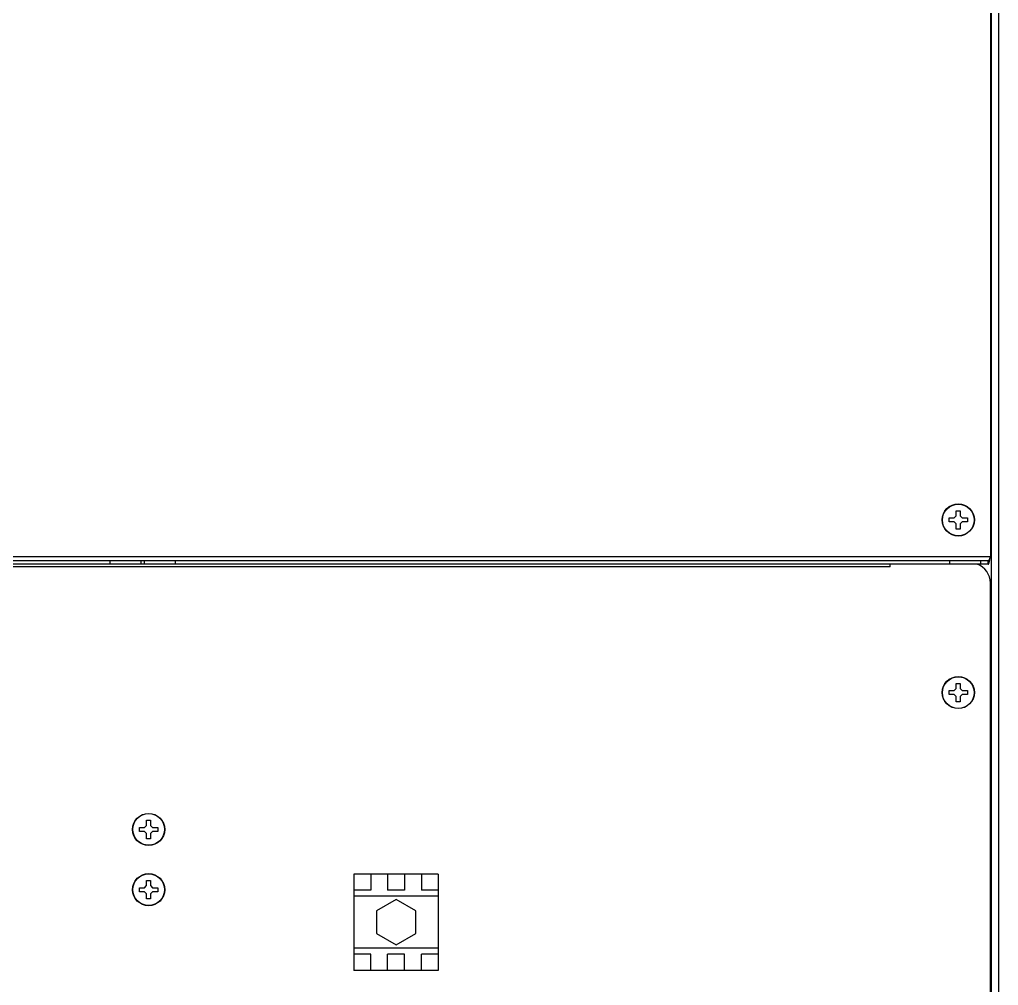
# Model space of a CAD drawing. Header units: millimetres. Extents: x -1538 to 3410, y -1646 to 2016.
# Drawn here: x 3128.2 to 3371.9, y -104.9 to 135.7 of the extents above; entities that cross this region are included whole.
import ezdxf

# ---------------------------------------------------------------- set-up
doc = ezdxf.new("R2010")
doc.units = ezdxf.units.MM
doc.header["$LTSCALE"] = 23.1
doc.layers.get('0').update_dxf_attribs({"linetype": 'CONTINUOUS'})

msp = doc.modelspace()

# ---------------------------------------------------------------- linework, layer by layer
at = {"linetype": 'Continuous'}
for p, q in [((3370.11, 574.36), (3370.11, -225.14)), ((3371.91, 565.09), (3371.91, -225.14)), ((3369.91, 240.06), (3369.91, 1.86)), ((3361.41, 13.36), (3362.41, 13.36)), ((3361.41, 12.06), (3361.41, 13.36)), ((3362.41, 13.36), (3362.41, 12.06)), ((3359.61, 11.56), (3360.91, 11.56)), ((3359.61, 10.56), (3359.61, 11.56)), ((3360.91, 10.56), (3359.61, 10.56)), ((3360.91, 11.56), (3361.41, 12.06)), ((3361.41, 10.06), (3360.91, 10.56)), ((3361.41, 8.76), (3361.41, 10.06)), ((3362.41, 12.06), (3362.91, 11.56)), ((3362.91, 10.56), (3362.41, 10.06)), ((3362.41, 10.06), (3362.41, 8.76)), ((3362.91, 11.56), (3364.21, 11.56)), ((3364.21, 10.56), (3362.91, 10.56)), ((3364.21, 11.56), (3364.21, 10.56)), ((3362.41, 8.76), (3361.41, 8.76)), ((3369.91, 1.86), (2513.91, 1.86)), ((3369.37, 0.86), (2514.44, 0.86)), ((3369.37, 0.06), (2514.44, 0.06)), ((3150.68, 0.86), (3150.68, 0.06)), ((3158.4, 0.86), (3158.4, 0.06)), ((3159.3, 0.06), (3159.3, 0.86)), ((3167.03, 0.06), (3167.03, 0.86)), ((3344.91, -0.64), (3344.91, 0.06)), ((3359.75, 0.86), (3359.75, 0.06)), ((3367.48, 0.86), (3367.48, 0.06)), ((3369.37, 0.06), (3369.37, 0.86)), ((3344.91, -0.64), (2757.54, -0.64)), ((3369.91, -194.14), (3369.91, -4.64)), ((3359.61, -31.44), (3360.91, -31.44)), ((3359.61, -32.44), (3359.61, -31.44)), ((3360.91, -31.44), (3361.41, -30.94)), ((3361.41, -29.64), (3362.41, -29.64)), ((3361.41, -30.94), (3361.41, -29.64)), ((3362.41, -29.64), (3362.41, -30.94)), ((3362.41, -30.94), (3362.91, -31.44)), ((3362.91, -31.44), (3364.21, -31.44)), ((3364.21, -31.44), (3364.21, -32.44)), ((3360.91, -32.44), (3359.61, -32.44)), ((3361.41, -32.94), (3360.91, -32.44)), ((3361.41, -34.24), (3361.41, -32.94)), ((3362.91, -32.44), (3362.41, -32.94)), ((3362.41, -32.94), (3362.41, -34.24)), ((3364.21, -32.44), (3362.91, -32.44)), ((3362.41, -34.24), (3361.41, -34.24)), ((3158.01, -65.54), (3159.31, -65.54)), ((3158.01, -66.54), (3158.01, -65.54)), ((3159.31, -65.54), (3159.81, -65.04)), ((3159.81, -63.74), (3160.81, -63.74)), ((3159.81, -65.04), (3159.81, -63.74)), ((3160.81, -63.74), (3160.81, -65.04)), ((3160.81, -65.04), (3161.31, -65.54)), ((3161.31, -65.54), (3162.61, -65.54)), ((3162.61, -65.54), (3162.61, -66.54)), ((3159.31, -66.54), (3158.01, -66.54)), ((3159.81, -67.04), (3159.31, -66.54)), ((3159.81, -68.34), (3159.81, -67.04)), ((3161.31, -66.54), (3160.81, -67.04)), ((3160.81, -67.04), (3160.81, -68.34)), ((3162.61, -66.54), (3161.31, -66.54)), ((3160.81, -68.34), (3159.81, -68.34)), ((3232.41, -77.14), (3211.41, -77.14)), ((3211.41, -77.14), (3211.41, -101.14)), ((3215.61, -77.14), (3215.61, -81.2)), ((3219.81, -77.14), (3219.81, -81.2)), ((3224.01, -77.14), (3224.01, -81.2)), ((3228.21, -77.14), (3228.21, -81.2)), ((3232.41, -77.14), (3232.41, -101.14)), ((3159.31, -80.54), (3159.81, -80.04)), ((3159.81, -78.74), (3160.81, -78.74)), ((3159.81, -80.04), (3159.81, -78.74)), ((3160.81, -78.74), (3160.81, -80.04)), ((3160.81, -80.04), (3161.31, -80.54)), ((3158.01, -80.54), (3159.31, -80.54)), ((3158.01, -81.54), (3158.01, -80.54)), ((3159.31, -81.54), (3158.01, -81.54)), ((3159.81, -82.04), (3159.31, -81.54)), ((3159.81, -83.34), (3159.81, -82.04)), ((3161.31, -81.54), (3160.81, -82.04)), ((3160.81, -82.04), (3160.81, -83.34)), ((3161.31, -80.54), (3162.61, -80.54)), ((3162.61, -81.54), (3161.31, -81.54)), ((3162.61, -80.54), (3162.61, -81.54)), ((3215.61, -81.2), (3211.41, -81.2)), ((3232.41, -82.64), (3211.41, -82.64)), ((3224.01, -81.2), (3219.81, -81.2)), ((3232.41, -81.2), (3228.21, -81.2)), ((3160.81, -83.34), (3159.81, -83.34)), ((3221.91, -83.49), (3217.01, -86.32)), ((3226.8, -86.32), (3221.91, -83.49)), ((3217.01, -86.32), (3217.01, -91.97)), ((3226.8, -91.97), (3226.8, -86.32)), ((3217.01, -91.97), (3221.91, -94.79)), ((3221.91, -94.79), (3226.8, -91.97)), ((3232.41, -95.64), (3211.41, -95.64)), ((3215.61, -97.09), (3211.41, -97.09)), ((3215.61, -101.14), (3215.61, -97.09)), ((3224.01, -97.09), (3219.81, -97.09)), ((3219.81, -101.14), (3219.81, -97.09)), ((3224.01, -101.14), (3224.01, -97.09)), ((3232.41, -97.09), (3228.21, -97.09)), ((3228.21, -101.14), (3228.21, -97.09)), ((3232.41, -101.14), (3211.41, -101.14))]:
    msp.add_line(p, q, dxfattribs=at)
for centre, radius in [((3361.91, 11.06), 4), ((3361.91, 11.06), 3.95), ((3361.91, -31.94), 4), ((3361.91, -31.94), 3.95), ((3160.31, -66.04), 4), ((3160.31, -66.04), 3.95), ((3160.31, -81.04), 4), ((3160.31, -81.04), 3.95)]:
    msp.add_circle(centre, radius, dxfattribs=at)
msp.add_arc((3364.91, -4.64), 5, 0, 70.0585, dxfattribs=at)
for points, knots in [([(3369.37, 0.86), (3369.39, 0.86), (3369.43, 0.87), (3369.47, 0.9), (3369.52, 0.95), (3369.58, 1.03), (3369.64, 1.16), (3369.71, 1.31), (3369.77, 1.48), (3369.84, 1.66), (3369.88, 1.79), (3369.91, 1.86)], [0, 0, 0, 0, 0.059571, 0.094716, 0.134948, 0.232516, 0.353267, 0.494898, 0.653393, 0.82367, 1, 1, 1, 1]), ([(3369.37, 0.06), (3369.38, 0.06), (3369.41, 0.06), (3369.44, 0.09), (3369.47, 0.14), (3369.51, 0.2), (3369.54, 0.27), (3369.59, 0.4), (3369.64, 0.6), (3369.71, 0.87), (3369.77, 1.18), (3369.84, 1.51), (3369.88, 1.74), (3369.91, 1.86)], [0, 0, 0, 0, 0.018078, 0.040208, 0.068657, 0.104342, 0.147515, 0.198094, 0.320193, 0.466963, 0.633303, 0.813189, 1, 1, 1, 1])]:
    msp.add_open_spline(points, degree=3, knots=knots, dxfattribs=at)

doc.saveas('drawing.dxf')
